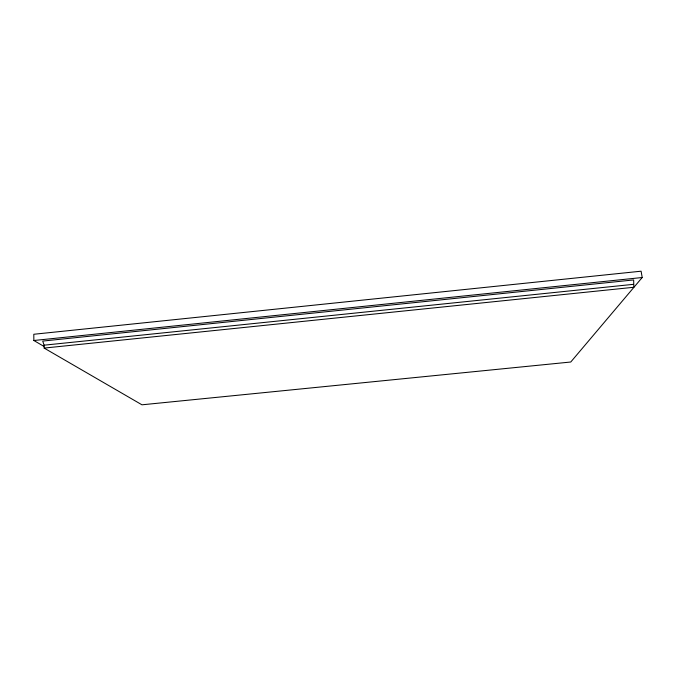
<?xml version="1.0" encoding="UTF-8"?>
<svg xmlns="http://www.w3.org/2000/svg" width="676" height="676" viewBox="0 0 676 676"><rect width="100%" height="100%" fill="white"/><g stroke="black" fill="none" stroke-linecap="round" stroke-linejoin="round"><path stroke-width="1.01" d="M44.143 348.081L633.86 287.275L633.657 279.932L42.723 341.076L44.109 345.183L44.143 348.081L141.96 404.806L570.764 362.015L642.2 277.515L641.101 271.194L33.8 334.265L33.851 340.501L43.83 346.332M33.851 340.501L642.2 277.515M44.109 345.183L633.361 284.342"/></g></svg>
